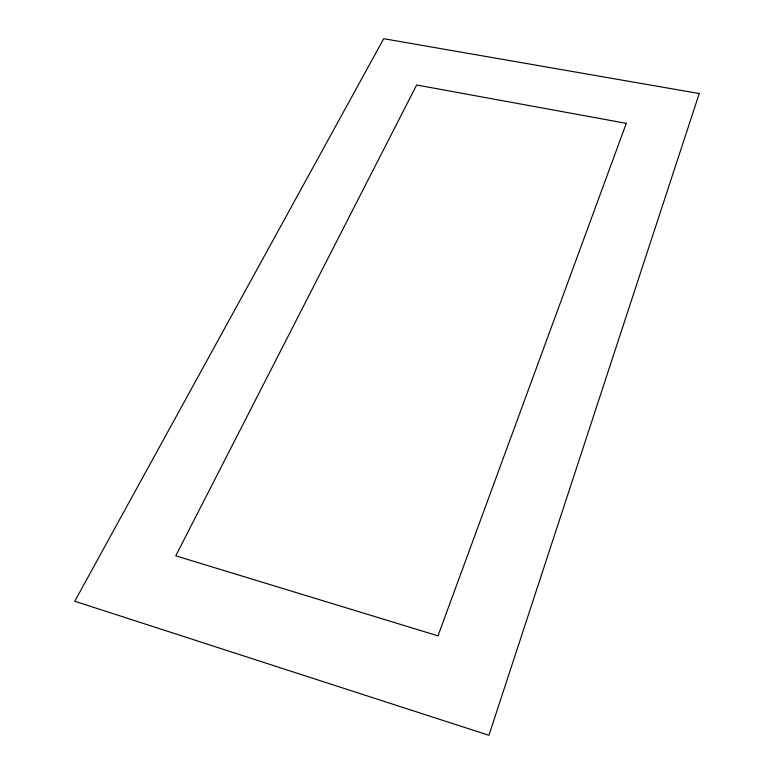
<?xml version="1.0" encoding="UTF-8"?>
<svg xmlns="http://www.w3.org/2000/svg" width="774" height="774" viewBox="0 0 774 774"><rect width="100%" height="100%" fill="white"/><g stroke="black" fill="none" stroke-linecap="round" stroke-linejoin="round"><path stroke-width="1.16" d="M699.241 93.538L488.916 735.3L74.759 601.243L383.72 38.7L699.241 93.538M626.301 123.347L437.987 635.841L175.766 555.829L416.654 84.995L626.301 123.347"/></g></svg>
